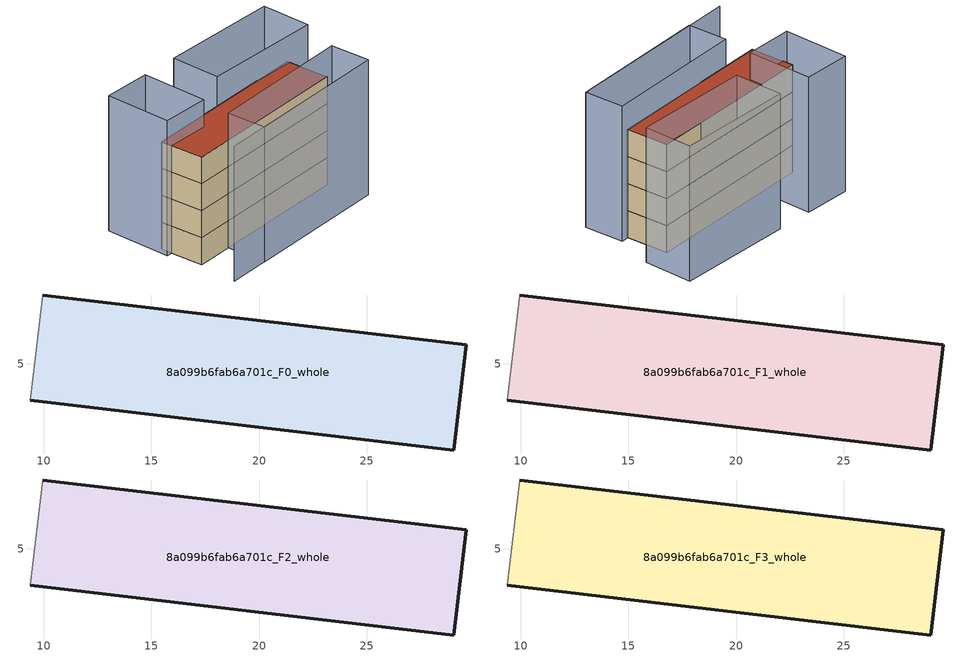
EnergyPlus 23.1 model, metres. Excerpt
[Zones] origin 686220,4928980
8a099b6fab6a701c_F0_whole
 floor ground (EU_floor_Construction): 29.03,1 29.6,5.88 9.95,8.19 9.38,3.31 z0
 wall outside (EU_wall_Construction): 9.95,8.19 29.6,5.88 29.03,1 9.38,3.31 z0:3
 wall adiabatic (EU_wall_Construction): 9.38,3.31 9.95,8.19 z0:3
8a099b6fab6a701c_F1_whole
 floor to 8a099b6fab6a701c_F0_whole (EU_floor_Construction): 29.03,1 29.6,5.88 9.95,8.19 9.38,3.31 z3
 wall outside (EU_wall_Construction): 9.95,8.19 29.6,5.88 29.03,1 9.38,3.31 z3:6
 wall adiabatic (EU_wall_Construction): 9.38,3.31 9.95,8.19 z3:6
8a099b6fab6a701c_F2_whole
 floor to 8a099b6fab6a701c_F1_whole (EU_floor_Construction): 29.03,1 29.6,5.88 9.95,8.19 9.38,3.31 z6
 wall outside (EU_wall_Construction): 9.95,8.19 29.6,5.88 29.03,1 9.38,3.31 z6:9
 wall adiabatic (EU_wall_Construction): 9.38,3.31 9.95,8.19 z6:9
8a099b6fab6a701c_F3_whole
 floor to 8a099b6fab6a701c_F2_whole (EU_floor_Construction): 29.03,1 29.6,5.88 9.95,8.19 9.38,3.31 z9
 wall outside (EU_wall_Construction): 9.95,8.19 29.6,5.88 29.03,1 9.38,3.31 z9:12
 wall adiabatic (EU_wall_Construction): 9.38,3.31 9.95,8.19 z9:12
 roof outside (EU_roof_Construction): 29.6,5.88 29.03,1 9.38,3.31 9.95,8.19 z12
shading: 8.32,-1.01 29.09,-3.36 / 29.43,-3.4 13.04,-1.61 / 13.04,-1.61 13.52,2.82 / 13.52,2.82 29.91,1.03 / 29.91,1.03 29.43,-3.4 / 19.91,12.85 33.17,10.63 / 33.17,10.63 32.26,5.17 / 32.26,5.17 18.99,7.39 / 18.99,7.39 19.91,12.85 / 15.75,13.56 14.53,6.2 / 14.53,6.2 9.19,7.09 / 9.19,7.09 10.41,14.44 / 10.41,14.44 15.75,13.56 z0:15
[Building]
EU S2 Campaign: North Axis=0; Terrain=City; Solar Distribution=FullExterior
[Site:Location]
Bologna: Latitude=44.5; Longitude=11.25; Time Zone=1; Elevation=37
[SizingPeriod:WeatherFileDays]
AnnualSizingPeriod: Begin Month=1; Begin Day of Month=1; End Month=12; End Day of Month=31; Day of Week for Start Day=Monday; Use Weather File Daylight Saving Period=No; Use Weather File Rain and Snow Indicators=No
[MATERIAL]
EU_InternalMass_Material: Roughness=MediumRough; Thickness=0.1; Conductivity=1; Density=1800; Specific Heat=900; Thermal Absorptance=0.9; Solar Absorptance=0.7; Visible Absorptance=0.7
[MATERIAL:NOMASS] Roughness=MediumRough; Thermal Absorptance=0.9; Solar Absorptance=0.7; Visible Absorptance=0.7
Name | Thermal Resistance
EU_wall_NoMass | 0.937881
EU_roof_NoMass | 0.548572
EU_floor_NoMass | 0.71348
[CONSTRUCTION]
EU_wall_Construction: EU_wall_NoMass
EU_roof_Construction: EU_roof_NoMass
EU_floor_Construction: EU_floor_NoMass
EU_InternalMass_Construction: EU_InternalMass_Material
[ZONE] Type=1; Multiplier=1; Ceiling Height=autocalculate; Volume=291.536; Floor Area=autocalculate; Part of Total Floor Area=Yes
8a099b6fab6a701c_F0_whole; 8a099b6fab6a701c_F1_whole; 8a099b6fab6a701c_F2_whole; 8a099b6fab6a701c_F3_whole
[INTERNALMASS] Construction=EU_InternalMass_Construction; Surface Area=97.179
Name | Zone or ZoneList
8a099b6fab6a701c_F0_whole_EU_InternalMass | 8a099b6fab6a701c_F0_whole
8a099b6fab6a701c_F1_whole_EU_InternalMass | 8a099b6fab6a701c_F1_whole
8a099b6fab6a701c_F2_whole_EU_InternalMass | 8a099b6fab6a701c_F2_whole
8a099b6fab6a701c_F3_whole_EU_InternalMass | 8a099b6fab6a701c_F3_whole
[OTHEREQUIPMENT] Fuel Type=Electricity; Design Level Calculation Method=Watts/Area; Power per Zone Floor Area=1; Fraction Latent=0; Fraction Radiant=0; Fraction Lost=0; Carbon Dioxide Generation Rate=0; EndUse Subcategory=EU_Step8_InternalGains
Name | Zone or ZoneList or Space or SpaceList | Schedule
EU_Step8_InternalGain_8a099b6fab6a701c_F0_whole_f000 | 8a099b6fab6a701c_F0_whole | EU_Step8_GainSchedule_8a099b6fab6a701c_F0_whole_f000
EU_Step8_InternalGain_8a099b6fab6a701c_F1_whole_f000 | 8a099b6fab6a701c_F1_whole | EU_Step8_GainSchedule_8a099b6fab6a701c_F1_whole_f000
EU_Step8_InternalGain_8a099b6fab6a701c_F2_whole_f000 | 8a099b6fab6a701c_F2_whole | EU_Step8_GainSchedule_8a099b6fab6a701c_F2_whole_f000
EU_Step8_InternalGain_8a099b6fab6a701c_F3_whole_f000 | 8a099b6fab6a701c_F3_whole | EU_Step8_GainSchedule_8a099b6fab6a701c_F3_whole_f000
[ZONEVENTILATION:DESIGNFLOWRATE] Schedule=EU_AlwaysOn; Design Flow Rate Calculation Method=AirChanges/Hour; Air Changes per Hour=0.687892; Ventilation Type=Natural; Fan Pressure Rise=0; Fan Total Efficiency=1; Constant Term Coefficient=1; Temperature Term Coefficient=0; Velocity Term Coefficient=0; Velocity Squared Term Coefficient=0; Minimum Indoor Temperature=-100; Maximum Indoor Temperature=100; Delta Temperature=-100; Minimum Outdoor Temperature=-100; Maximum Outdoor Temperature=100; Maximum Wind Speed=40
Name | Zone or ZoneList or Space or SpaceList
EU_ConstantAir_8a099b6fab6a701c_F0_whole | 8a099b6fab6a701c_F0_whole
EU_ConstantAir_8a099b6fab6a701c_F1_whole | 8a099b6fab6a701c_F1_whole
EU_ConstantAir_8a099b6fab6a701c_F2_whole | 8a099b6fab6a701c_F2_whole
EU_ConstantAir_8a099b6fab6a701c_F3_whole | 8a099b6fab6a701c_F3_whole
[HVACTEMPLATE:THERMOSTAT] Constant Heating Setpoint=20; Constant Cooling Setpoint=50
EU_HeatOnly_8a099b6fab6a701c_F0_whole; EU_HeatOnly_8a099b6fab6a701c_F1_whole; EU_HeatOnly_8a099b6fab6a701c_F2_whole; EU_HeatOnly_8a099b6fab6a701c_F3_whole
[HVACTEMPLATE:ZONE:IDEALLOADSAIRSYSTEM] System Availability Schedule=EU_AlwaysOn; Maximum Heating Supply Air Temperature=50; Minimum Cooling Supply Air Temperature=13; Maximum Heating Supply Air Humidity Ratio=0.0156; Minimum Cooling Supply Air Humidity Ratio=0.0077; Heating Limit=NoLimit; Cooling Limit=NoLimit; Heating Availability Schedule=EU_AlwaysOn; Cooling Availability Schedule=EU_CoolingOff; Dehumidification Control Type=ConstantSensibleHeatRatio; Cooling Sensible Heat Ratio=0.7; Dehumidification Setpoint=60; Humidification Control Type=None; Humidification Setpoint=30; Outdoor Air Method=None; Outdoor Air Flow Rate per Person=0.00944; Outdoor Air Flow Rate per Zone Floor Area=0; Outdoor Air Flow Rate per Zone=0; Demand Controlled Ventilation Type=None; Outdoor Air Economizer Type=NoEconomizer; Heat Recovery Type=None; Sensible Heat Recovery Effectiveness=0.7; Latent Heat Recovery Effectiveness=0.65
Name | Template Thermostat
8a099b6fab6a701c_F0_whole | EU_HeatOnly_8a099b6fab6a701c_F0_whole
8a099b6fab6a701c_F1_whole | EU_HeatOnly_8a099b6fab6a701c_F1_whole
8a099b6fab6a701c_F2_whole | EU_HeatOnly_8a099b6fab6a701c_F2_whole
8a099b6fab6a701c_F3_whole | EU_HeatOnly_8a099b6fab6a701c_F3_whole
[SIZING:ZONE] Zone Cooling Design Supply Air Temperature Input Method=SupplyAirTemperature; Zone Cooling Design Supply Air Temperature=13; Zone Heating Design Supply Air Temperature Input Method=SupplyAirTemperature; Zone Heating Design Supply Air Temperature=50; Zone Cooling Design Supply Air Humidity Ratio=0.008; Zone Heating Design Supply Air Humidity Ratio=0.008; Cooling Design Air Flow Method=DesignDay; Cooling Design Air Flow Rate=0; Cooling Minimum Air Flow per Zone Floor Area=0.000762; Cooling Minimum Air Flow=0; Cooling Minimum Air Flow Fraction=0.2; Heating Design Air Flow Method=DesignDay; Heating Design Air Flow Rate=0; Heating Maximum Air Flow per Zone Floor Area=0.002032; Heating Maximum Air Flow=0.141576; Heating Maximum Air Flow Fraction=0.3; Account for Dedicated Outdoor Air System=No; Dedicated Outdoor Air System Control Strategy=NeutralSupplyAir; Dedicated Outdoor Air Low Setpoint Temperature for Design=autosize; Dedicated Outdoor Air High Setpoint Temperature for Design=autosize; Zone Load Sizing Method=Sensible Load Only No Latent Load; Zone Latent Cooling Design Supply Air Humidity Ratio Input Method=HumidityRatioDifference; Zone Cooling Design Supply Air Humidity Ratio Difference=0.005; Zone Latent Heating Design Supply Air Humidity Ratio Input Method=HumidityRatioDifference; Zone Humidification Design Supply Air Humidity Ratio Difference=0.005
8a099b6fab6a701c_F0_whole; 8a099b6fab6a701c_F1_whole; 8a099b6fab6a701c_F2_whole; 8a099b6fab6a701c_F3_whole
[SCHEDULE:CONSTANT]
Name | Hourly Value
EU_AlwaysOn | 1
EU_CoolingOff | 0
[SCHEDULE:FILE] Column Number=1; Rows to Skip at Top=0; Number of Hours of Data=8760; Column Separator=Comma; Interpolate to Timestep=No; Minutes per Item=60; Adjust Schedule for Daylight Savings=Yes
Name | File
EU_Step8_GainSchedule_8a099b6fab6a701c_F0_whole_f000 | ../../schedules/8a099b6fab6a701c/8a099b6fab6a701c_F0_whole_f000_gain.csv
EU_Step8_GainSchedule_8a099b6fab6a701c_F1_whole_f000 | ../../schedules/8a099b6fab6a701c/8a099b6fab6a701c_F1_whole_f000_gain.csv
EU_Step8_GainSchedule_8a099b6fab6a701c_F2_whole_f000 | ../../schedules/8a099b6fab6a701c/8a099b6fab6a701c_F2_whole_f000_gain.csv
EU_Step8_GainSchedule_8a099b6fab6a701c_F3_whole_f000 | ../../schedules/8a099b6fab6a701c/8a099b6fab6a701c_F3_whole_f000_gain.csv
